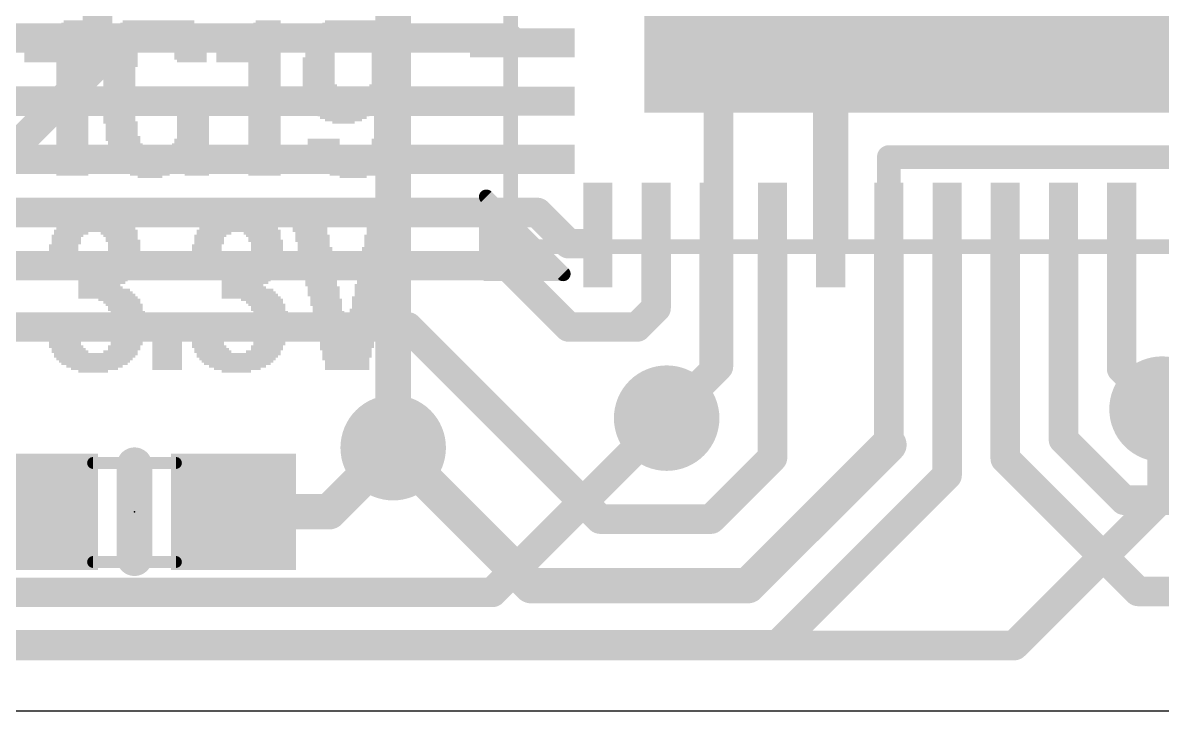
# Model space of a CAD drawing. Extents: x -59 to 59, y -28 to 22.
# Drawn here: x 27.79 to 37.58, y -3.49 to 2.42 of the extents above; entities that cross this region are included whole.
import ezdxf

# ---------------------------------------------------------------- set-up
doc = ezdxf.new("R2010")
doc.units = 0
for name, color, linetype in [('1', 12, 'CONTINUOUS'), ('16', 5, 'CONTINUOUS'), ('18', 110, 'CONTINUOUS'), ('20', 4, 'CONTINUOUS'), ('200', 132, 'CONTINUOUS'), ('21', 40, 'CONTINUOUS'), ('23', 53, 'CONTINUOUS'), ('51', 253, 'CONTINUOUS')]:
    doc.layers.add(name, color=color, linetype=linetype)

# ---------------------------------------------------------------- blocks, each defined once
blk = doc.blocks.new('RECT')
blk.add_solid([(-0.5, -0.5), (0.5, -0.5), (-0.5, 0.5), (0.5, 0.5)])
blk = doc.blocks.new('ROUNDV')
at = {"const_width": 0.5}
blk.add_lwpolyline([(0, -0.25, 1), (0, 0.25, 1), (0, -0.25)], format="xyb", dxfattribs=at)

msp = doc.modelspace()

# ---------------------------------------------------------------- linework, layer by layer
at = {"layer": '1'}
for points, const_width in [([(34.7305, 0.5255), (34.7305, 3.2505)], 0.3048), ([(19.6128, 2.2933), (31.9627, 2.2933)], 0.254), ([(31.9627, 2.2933), (32.0055, 2.2505)], 0.254), ([(32.0055, 1.7505), (21.61, 1.7505)], 0.254), ([(32.0055, 1.2505), (21.7566, 1.2505)], 0.254), ([(35.2305, 0.5255), (35.2305, 1.27)], 0.2032), ([(35.2305, 1.27), (38.084, 1.27)], 0.2032), ([(32.2107, 0.7933), (21.946, 0.7933)], 0.254), ([(32.4785, 0.5255), (32.2107, 0.7933)], 0.254), ([(32.7305, 0.5255), (32.4785, 0.5255)], 0.254), ([(33.2305, 0.5255), (33.2305, -0.0275)], 0.254), ([(33.7305, 0.5255), (33.7305, -0.5649)], 0.254), ([(34.2305, 0.5255), (34.2305, -1.3135)], 0.254), ([(35.2305, 0.5255), (35.2305, -1.2025)], 0.254), ([(35.7305, 0.5255), (35.7305, -1.4645)], 0.254), ([(36.2305, 0.5255), (36.2305, -1.3215)], 0.254), ([(36.7305, 0.5255), (36.7305, -1.1573)], 0.254), ([(37.2305, 0.5255), (37.2305, -0.5494)], 0.254), ([(31.9529, 0.3361), (22.1353, 0.3361)], 0.254), ([(32.4795, -0.1905), (31.9529, 0.3361)], 0.254), ([(33.2305, -0.0275), (33.0675, -0.1905)], 0.254), ([(31.099, -0.1905), (22.59, -0.1905)], 0.254), ([(32.75, -1.8415), (31.099, -0.1905)], 0.254), ([(33.0675, -0.1905), (32.4795, -0.1905)], 0.254), ([(33.7305, -0.5649), (33.3215, -0.9739)], 0.254), ([(37.2305, -0.5494), (37.5774, -0.8963)], 0.254), ([(30.4219, -1.778), (30.972, -1.2279)], 0.3048), ([(30.972, -1.2279), (32.1571, -2.413)], 0.3048), ([(35.2305, -1.2025), (34.02, -2.413)], 0.3048), ([(36.7305, -1.1573), (37.2529, -1.6797)], 0.254), ([(34.2305, -1.3135), (33.7025, -1.8415)], 0.254), ([(36.2305, -1.3215), (37.3721, -2.4631)], 0.254), ([(35.7305, -1.4645), (34.274, -2.921)], 0.254), ([(37.2529, -1.6797), (39.0409, -1.6797)], 0.254), ([(29.5995, -1.778), (30.4219, -1.778)], 0.3048), ([(33.7025, -1.8415), (32.75, -1.8415)], 0.254), ([(32.1571, -2.413), (34.02, -2.413)], 0.3048), ([(37.3721, -2.4631), (38.465, -2.4631)], 0.254), ([(34.274, -2.921), (24.114, -2.921)], 0.254)]:
    msp.add_lwpolyline(points, dxfattribs=dict(at, const_width=const_width))
for points, const_width in [([(32.0076, 2.3382, 1), (31.9178, 2.2484)], 0.127), ([(31.9606, 2.2056, 1), (32.0504, 2.2954)], 0.127), ([(31.9627, 2.2298, 1), (31.9627, 2.3568)], 0.127), ([(32.0055, 1.687, 1), (32.0055, 1.814)], 0.127), ([(32.0055, 1.187, 1), (32.0055, 1.314)], 0.127), ([(35.2813, 1.27, 1), (35.1797, 1.27)], 0.1016), ([(35.2305, 1.3208, 1), (35.2305, 1.2192)], 0.1016), ([(32.2556, 0.8382, 1), (32.1658, 0.7484)], 0.127), ([(32.2107, 0.7298, 1), (32.2107, 0.8568)], 0.127), ([(32.4785, 0.589, 1), (32.4785, 0.462)], 0.127), ([(32.4336, 0.4806, 1), (32.5234, 0.5704)], 0.127), ([(32.7305, 0.462, 1), (32.7305, 0.589)], 0.127), ([(33.294, 0.5255, 1), (33.167, 0.5255)], 0.127), ([(33.794, 0.5255, 1), (33.667, 0.5255)], 0.127), ([(34.294, 0.5255, 1), (34.167, 0.5255)], 0.127), ([(34.6543, 0.5255, 1), (34.8067, 0.5255)], 0.1524), ([(35.294, 0.5255, 1), (35.167, 0.5255)], 0.127), ([(35.794, 0.5255, 1), (35.667, 0.5255)], 0.127), ([(36.294, 0.5255, 1), (36.167, 0.5255)], 0.127), ([(36.794, 0.5255, 1), (36.667, 0.5255)], 0.127), ([(37.294, 0.5255, 1), (37.167, 0.5255)], 0.127), ([(35.1797, 0.5255, 1), (35.2813, 0.5255)], 0.1016), ([(31.9978, 0.381, 1), (31.908, 0.2912)], 0.127), ([(31.9529, 0.2726, 1), (31.9529, 0.3996)], 0.127), ([(33.2754, -0.0724, 1), (33.1856, 0.0174)], 0.127), ([(33.167, -0.0275, 1), (33.294, -0.0275)], 0.127), ([(31.1439, -0.1456, 1), (31.0541, -0.2354)], 0.127), ([(31.099, -0.254, 1), (31.099, -0.127)], 0.127), ([(32.4795, -0.127, 1), (32.4795, -0.254)], 0.127), ([(32.4346, -0.2354, 1), (32.5244, -0.1456)], 0.127), ([(33.0226, -0.1456, 1), (33.1124, -0.2354)], 0.127), ([(33.0675, -0.254, 1), (33.0675, -0.127)], 0.127), ([(33.7754, -0.6098, 1), (33.6856, -0.52)], 0.127), ([(37.2754, -0.5045, 1), (37.1856, -0.5943)], 0.127), ([(37.167, -0.5494, 1), (37.294, -0.5494)], 0.127), ([(33.667, -0.5649, 1), (33.794, -0.5649)], 0.127), ([(33.2766, -0.929, 1), (33.3664, -1.0188)], 0.127), ([(37.5325, -0.9412, 1), (37.6223, -0.8514)], 0.127), ([(31.0259, -1.174, 1), (30.9181, -1.2818)], 0.1524), ([(31.0259, -1.2818, 1), (30.9181, -1.174)], 0.1524), ([(35.2844, -1.2564, 1), (35.1766, -1.1486)], 0.1524), ([(36.7754, -1.1124, 1), (36.6856, -1.2022)], 0.127), ([(35.167, -1.2025, 1), (35.294, -1.2025)], 0.127), ([(36.667, -1.1573, 1), (36.794, -1.1573)], 0.127), ([(34.167, -1.3135, 1), (34.294, -1.3135)], 0.127), ([(34.2754, -1.3584, 1), (34.1856, -1.2686)], 0.127), ([(36.2754, -1.2766, 1), (36.1856, -1.3664)], 0.127), ([(36.167, -1.3215, 1), (36.294, -1.3215)], 0.127), ([(35.7754, -1.5094, 1), (35.6856, -1.4196)], 0.127), ([(35.667, -1.4645, 1), (35.794, -1.4645)], 0.127), ([(37.2529, -1.6162, 1), (37.2529, -1.7432)], 0.127), ([(29.5995, -1.7018, 1), (29.5995, -1.8542)], 0.1524), ([(30.368, -1.7241, 1), (30.4758, -1.8319)], 0.1524), ([(30.4219, -1.8542, 1), (30.4219, -1.7018)], 0.1524), ([(37.208, -1.7246, 1), (37.2978, -1.6348)], 0.127), ([(32.75, -1.778, 1), (32.75, -1.905)], 0.127), ([(32.7051, -1.8864, 1), (32.7949, -1.7966)], 0.127), ([(33.6576, -1.7966, 1), (33.7474, -1.8864)], 0.127), ([(33.7025, -1.905, 1), (33.7025, -1.778)], 0.127), ([(32.1571, -2.3368, 1), (32.1571, -2.4892)], 0.1524), ([(32.1032, -2.4669, 1), (32.211, -2.3591)], 0.1524), ([(33.9661, -2.3591, 1), (34.0739, -2.4669)], 0.1524), ([(34.02, -2.4892, 1), (34.02, -2.3368)], 0.1524), ([(37.3721, -2.3996, 1), (37.3721, -2.5266)], 0.127), ([(37.3272, -2.508, 1), (37.417, -2.4182)], 0.127), ([(34.2291, -2.8761, 1), (34.3189, -2.9659)], 0.127), ([(34.274, -2.9845, 1), (34.274, -2.8575)], 0.127)]:
    msp.add_lwpolyline(points, format="xyb", dxfattribs=dict(at, const_width=const_width))
at = {"layer": '16'}
for points, const_width in [([(28.432, 9.7674), (28.432, 2.0654)], 0.254), ([(30.972, 3.5339), (30.972, -1.2279)], 0.3048), ([(33.766, -0.5294), (33.766, 3.3655)], 0.254), ([(28.432, 2.0654), (25.3506, -1.016)], 0.254), ([(33.3215, -0.9739), (33.766, -0.5294)], 0.254), ([(37.5774, -0.8963), (37.5774, -1.6583)], 0.254), ([(33.3215, -0.9739), (31.8243, -2.4711)], 0.254), ([(37.5774, -1.6583), (36.3074, -2.9283)], 0.254), ([(31.8243, -2.4711), (23.2312, -2.4711)], 0.254), ([(36.3074, -2.9283), (23.0418, -2.9283)], 0.254)]:
    msp.add_lwpolyline(points, dxfattribs=dict(at, const_width=const_width))
for points, const_width in [([(28.4769, 2.0205, 1), (28.3871, 2.1103)], 0.127), ([(28.3685, 2.0654, 1), (28.4955, 2.0654)], 0.127), ([(33.7025, -0.5294, 1), (33.8295, -0.5294)], 0.127), ([(33.8109, -0.5743, 1), (33.7211, -0.4845)], 0.127), ([(37.6409, -0.8963, 1), (37.5139, -0.8963)], 0.127), ([(33.2766, -0.929, 1), (33.3664, -1.0188)], 0.127), ([(33.3664, -1.0188, 1), (33.2766, -0.929)], 0.127), ([(30.8958, -1.2279, 1), (31.0482, -1.2279)], 0.1524), ([(37.6223, -1.7032, 1), (37.5325, -1.6134)], 0.127), ([(37.5139, -1.6583, 1), (37.6409, -1.6583)], 0.127), ([(31.8243, -2.5346, 1), (31.8243, -2.4076)], 0.127), ([(31.7794, -2.4262, 1), (31.8692, -2.516)], 0.127), ([(36.2625, -2.8834, 1), (36.3523, -2.9732)], 0.127), ([(36.3074, -2.9918, 1), (36.3074, -2.8648)], 0.127)]:
    msp.add_lwpolyline(points, format="xyb", dxfattribs=dict(at, const_width=const_width))
at = {"layer": '20'}
msp.add_line((39.862, -3.4925), (24.4315, -3.4925), dxfattribs=at)
at = {"layer": '21'}
for points, const_width in [([(31.7946, 0.9496, 1), (31.7496, 0.9046)], 0.0635), ([(31.8039, 0.9271, 1), (31.7404, 0.9271)], 0.0635), ([(31.7721, 0.9207, 1), (31.7721, 0.8573)], 0.0635), ([(31.8102, 0.8573, 1), (31.8102, 0.9207)], 0.0635), ([(31.7721, 0.7937, 1), (31.7721, 0.7303)], 0.0635), ([(31.9372, 0.7303, 1), (31.9372, 0.7937)], 0.0635), ([(31.7721, 0.6667, 1), (31.7721, 0.6033)], 0.0635), ([(32.0642, 0.6033, 1), (32.0642, 0.6667)], 0.0635), ([(31.7721, 0.5397, 1), (31.7721, 0.4763)], 0.0635), ([(32.1912, 0.4763, 1), (32.1912, 0.5397)], 0.0635), ([(31.7721, 0.4128, 1), (31.7721, 0.3493)], 0.0635), ([(32.3182, 0.3493, 1), (32.3182, 0.4128)], 0.0635), ([(31.7721, 0.2984, 1), (31.7721, 0.2349)], 0.0635), ([(31.7404, 0.2667, 1), (31.8039, 0.2667)], 0.0635), ([(32.41, 0.2442, 1), (32.455, 0.2892)], 0.0635), ([(32.4325, 0.2349, 1), (32.4325, 0.2984)], 0.0635), ([(28.8257, -1.378, 1), (28.6733, -1.378)], 0.1524), ([(28.6733, -2.178, 1), (28.8257, -2.178)], 0.1524)]:
    msp.add_lwpolyline(points, format="xyb", dxfattribs=dict(at, const_width=const_width))
for points, const_width in [([(32.4325, 0.2667), (31.7721, 0.9271)], 0.127), ([(31.7721, 0.9271), (31.7721, 0.2667)], 0.127), ([(31.7721, 0.889), (31.8102, 0.889)], 0.127), ([(31.7721, 0.762), (31.9372, 0.762)], 0.127), ([(31.7721, 0.635), (32.0642, 0.635)], 0.127), ([(31.7721, 0.508), (32.1912, 0.508)], 0.127), ([(31.7721, 0.381), (32.3182, 0.381)], 0.127), ([(31.7721, 0.2667), (32.4325, 0.2667)], 0.127), ([(28.7495, -2.178), (28.7495, -1.378)], 0.3048)]:
    msp.add_lwpolyline(points, dxfattribs=dict(at, const_width=const_width))
at = {"layer": '23'}
msp.add_point((28.7495, -1.778), dxfattribs=at)
at = {"layer": '51'}
for points, const_width in [([(31.9805, 0.5005), (31.9805, 7.5005)], 0.127), ([(38.9805, 0.5005), (31.9805, 0.5005)], 0.127), ([(29.1055, -1.359), (28.3935, -1.359)], 0.1016), ([(29.1055, -2.21), (28.3935, -2.21)], 0.1016)]:
    msp.add_lwpolyline(points, dxfattribs=dict(at, const_width=const_width))
for points, const_width in [([(31.9805, 0.5323, 1), (31.9805, 0.4688)], 0.0635), ([(31.9488, 0.5005, 1), (32.0123, 0.5005)], 0.0635), ([(28.3935, -1.3336, 1), (28.3935, -1.3844)], 0.0508), ([(29.1055, -1.3844, 1), (29.1055, -1.3336)], 0.0508), ([(28.3935, -2.1846, 1), (28.3935, -2.2354)], 0.0508), ([(29.1055, -2.2354, 1), (29.1055, -2.1846)], 0.0508)]:
    msp.add_lwpolyline(points, format="xyb", dxfattribs=dict(at, const_width=const_width))

# ---------------------------------------------------------------- block references
at = {"layer": '1'}
for p, xscale, yscale in [((35.4805, 4.0005), 4.7, 4.7), ((32.0055, 2.2505), 0.75, 0.25), ((32.0055, 1.7505), 0.75, 0.25), ((32.0055, 1.2505), 0.75, 0.25)]:
    msp.add_blockref('RECT', p, dxfattribs=dict(at, xscale=xscale, yscale=yscale))
at = {"layer": '1', "xscale": 0.75, "yscale": 0.25, "rotation": 90}
for p in [(32.7305, 0.5255), (33.2305, 0.5255), (33.7305, 0.5255), (34.2305, 0.5255), (34.7305, 0.5255), (35.2305, 0.5255), (35.7305, 0.5255), (36.2305, 0.5255), (36.7305, 0.5255), (37.2305, 0.5255)]:
    msp.add_blockref('RECT', p, dxfattribs=at)
at = {"layer": '1', "xscale": 1.075, "rotation": 180}
for p in [(27.8995, -1.778), (29.5995, -1.778)]:
    msp.add_blockref('RECT', p, dxfattribs=at)
at = {"layer": '18', "xscale": 0.9064, "yscale": 0.9064}
for p in [(37.5774, -0.8963), (37.5774, -0.8963), (33.3215, -0.9739), (33.3215, -0.9739), (30.972, -1.2279), (30.972, -1.2279)]:
    msp.add_blockref('ROUNDV', p, dxfattribs=at)
at = {"layer": '200'}
for p, xscale, yscale in [((28.2156, 2.3495), 0.2769, 0.0213), ((28.227, 2.3707), 0.254, 0.0211), ((28.2372, 2.413), 0.2337, 0.0213), ((28.2372, 2.3918), 0.2337, 0.0211), ((28.2473, 2.4342), 0.2134, 0.0211), ((28.9458, 2.3707), 0.7214, 0.0211), ((28.956, 2.3495), 0.7417, 0.0213), ((28.9458, 2.3918), 0.6756, 0.0211), ((28.9458, 2.413), 0.635, 0.0213), ((28.956, 2.4342), 0.6147, 0.0211), ((29.8666, 2.3495), 0.2769, 0.0213), ((29.878, 2.3707), 0.254, 0.0211), ((29.8882, 2.413), 0.2337, 0.0213), ((29.8882, 2.3918), 0.2337, 0.0211), ((29.8983, 2.4342), 0.2134, 0.0211), ((30.6388, 2.3495), 0.6782, 0.0213), ((30.64, 2.3707), 0.635, 0.0211), ((30.6388, 2.3918), 0.5918, 0.0211), ((30.6388, 2.413), 0.5512, 0.0213), ((30.6286, 2.4342), 0.4851, 0.0211), ((28.0784, 2.2648), 0.5512, 0.0211), ((28.0784, 2.2437), 0.5512, 0.0211), ((28.1521, 2.286), 0.4039, 0.0213), ((28.1838, 2.3072), 0.3404, 0.0211), ((28.2054, 2.3283), 0.2972, 0.0211), ((28.6703, 2.2437), 0.2972, 0.0211), ((28.7033, 2.286), 0.3175, 0.0213), ((28.6918, 2.2648), 0.2946, 0.0211), ((28.9458, 2.3283), 0.762, 0.0211), ((28.7236, 2.3072), 0.3175, 0.0211), ((29.1681, 2.3072), 0.3175, 0.0211), ((29.1884, 2.286), 0.3175, 0.0213), ((29.1998, 2.2648), 0.2946, 0.0211), ((29.21, 2.2437), 0.2743, 0.0211), ((29.7294, 2.2648), 0.5512, 0.0211), ((29.7294, 2.2437), 0.5512, 0.0211), ((29.8031, 2.286), 0.4039, 0.0213), ((29.8348, 2.3072), 0.3404, 0.0211), ((29.8564, 2.3283), 0.2972, 0.0211), ((30.3848, 2.2648), 0.2972, 0.0211), ((30.3746, 2.2437), 0.2769, 0.0211), ((30.6286, 2.3072), 0.7391, 0.0211), ((30.4063, 2.286), 0.2946, 0.0213), ((30.6286, 2.3283), 0.6985, 0.0211), ((30.8508, 2.286), 0.3404, 0.0213), ((30.8724, 2.2648), 0.2972, 0.0211), ((30.8928, 2.2437), 0.2972, 0.0211), ((28.0784, 2.2225), 0.5512, 0.0213), ((28.0784, 2.2013), 0.5512, 0.0211), ((28.0784, 2.1802), 0.5512, 0.0211), ((28.0784, 2.159), 0.5512, 0.0213), ((28.6385, 2.159), 0.2743, 0.0213), ((28.6601, 2.2225), 0.2769, 0.0213), ((28.6601, 2.2013), 0.2769, 0.0211), ((28.6601, 2.1802), 0.2769, 0.0211), ((29.2214, 2.2225), 0.2972, 0.0213), ((29.2316, 2.2013), 0.2769, 0.0211), ((29.2316, 2.1802), 0.2769, 0.0211), ((29.2316, 2.159), 0.2769, 0.0213), ((29.7294, 2.2225), 0.5512, 0.0213), ((29.7294, 2.2013), 0.5512, 0.0211), ((29.7294, 2.1802), 0.5512, 0.0211), ((29.7294, 2.159), 0.5512, 0.0213), ((30.3428, 2.159), 0.254, 0.0213), ((30.353, 2.2013), 0.2743, 0.0211), ((30.353, 2.1802), 0.2743, 0.0211), ((30.3632, 2.2225), 0.254, 0.0213), ((30.9143, 2.1802), 0.2946, 0.0211), ((30.9042, 2.2225), 0.2743, 0.0213), ((30.9042, 2.2013), 0.2743, 0.0211), ((30.9245, 2.159), 0.2743, 0.0213), ((28.0784, 2.1378), 0.5512, 0.0211), ((28.0784, 2.1167), 0.5512, 0.0211), ((28.0784, 2.0955), 0.5512, 0.0213), ((28.2156, 2.0743), 0.2769, 0.0211), ((28.2156, 2.0532), 0.2769, 0.0211), ((28.6385, 2.1378), 0.2743, 0.0211), ((28.6385, 2.1167), 0.2743, 0.0211), ((28.6385, 2.0955), 0.2743, 0.0213), ((28.6385, 2.0743), 0.2743, 0.0211), ((28.6385, 2.0532), 0.2743, 0.0211), ((29.2316, 2.1378), 0.2769, 0.0211), ((29.2316, 2.1167), 0.2769, 0.0211), ((29.243, 2.0955), 0.254, 0.0213), ((29.7294, 2.1378), 0.5512, 0.0211), ((29.7294, 2.1167), 0.5512, 0.0211), ((29.7294, 2.0955), 0.5512, 0.0213), ((29.8666, 2.0743), 0.2769, 0.0211), ((29.8666, 2.0532), 0.2769, 0.0211), ((30.3327, 2.1167), 0.2743, 0.0211), ((30.3327, 2.0955), 0.2743, 0.0213), ((30.3327, 2.0743), 0.2743, 0.0211), ((30.3327, 2.0532), 0.2743, 0.0211), ((30.3428, 2.1378), 0.254, 0.0211), ((30.9245, 2.1378), 0.2743, 0.0211), ((30.9245, 2.1167), 0.2743, 0.0211), ((30.9245, 2.0955), 0.2743, 0.0213), ((30.9245, 2.0743), 0.2743, 0.0211), ((30.9359, 2.0532), 0.2972, 0.0211), ((28.2156, 2.032), 0.2769, 0.0213), ((28.2156, 2.0108), 0.2769, 0.0211), ((28.2156, 1.9897), 0.2769, 0.0211), ((28.2156, 1.9685), 0.2769, 0.0213), ((28.2156, 1.9473), 0.2769, 0.0211), ((28.6182, 2.032), 0.2743, 0.0213), ((28.6182, 2.0108), 0.2743, 0.0211), ((28.6182, 1.9897), 0.2743, 0.0211), ((28.6182, 1.9685), 0.2743, 0.0213), ((28.6182, 1.9473), 0.2743, 0.0211), ((29.8666, 2.032), 0.2769, 0.0213), ((29.8666, 2.0108), 0.2769, 0.0211), ((29.8666, 1.9897), 0.2769, 0.0211), ((29.8666, 1.9685), 0.2769, 0.0213), ((29.8666, 1.9473), 0.2769, 0.0211), ((30.3327, 2.032), 0.2743, 0.0213), ((30.3327, 2.0108), 0.2743, 0.0211), ((30.3327, 1.9897), 0.2743, 0.0211), ((30.3327, 1.9685), 0.2743, 0.0213), ((30.3327, 1.9473), 0.2743, 0.0211), ((30.9359, 2.032), 0.2972, 0.0213), ((30.9359, 2.0108), 0.2972, 0.0211), ((30.9359, 1.9897), 0.2972, 0.0211), ((30.9359, 1.9685), 0.2972, 0.0213), ((30.9359, 1.9473), 0.2972, 0.0211), ((28.2156, 1.9262), 0.2769, 0.0211), ((28.2156, 1.905), 0.2769, 0.0213), ((28.2156, 1.8838), 0.2769, 0.0211), ((28.2156, 1.8627), 0.2769, 0.0211), ((28.6182, 1.9262), 0.2743, 0.0211), ((28.6182, 1.905), 0.2743, 0.0213), ((28.6182, 1.8838), 0.2743, 0.0211), ((28.6182, 1.8627), 0.2743, 0.0211), ((29.1579, 1.8627), 0.4648, 0.0211), ((29.8666, 1.9262), 0.2769, 0.0211), ((29.8666, 1.905), 0.2769, 0.0213), ((29.8666, 1.8838), 0.2769, 0.0211), ((29.8666, 1.8627), 0.2769, 0.0211), ((30.3428, 1.8838), 0.2946, 0.0211), ((30.3428, 1.8627), 0.2946, 0.0211), ((30.3327, 1.9262), 0.2743, 0.0211), ((30.3327, 1.905), 0.2743, 0.0213), ((30.9258, 1.8838), 0.3175, 0.0211), ((30.9258, 1.8627), 0.3175, 0.0211), ((30.9359, 1.9262), 0.2972, 0.0211), ((30.9359, 1.905), 0.2972, 0.0213), ((28.2156, 1.8415), 0.2769, 0.0213), ((28.2156, 1.8203), 0.2769, 0.0211), ((28.2156, 1.7992), 0.2769, 0.0211), ((28.2156, 1.778), 0.2769, 0.0213), ((28.2156, 1.7568), 0.2769, 0.0211), ((28.6182, 1.8415), 0.2743, 0.0213), ((28.6182, 1.8203), 0.2743, 0.0211), ((28.6182, 1.7992), 0.2743, 0.0211), ((28.6182, 1.778), 0.2743, 0.0213), ((28.6182, 1.7568), 0.2743, 0.0211), ((29.1579, 1.8415), 0.4648, 0.0213), ((29.1579, 1.8203), 0.4648, 0.0211), ((29.1579, 1.7992), 0.4648, 0.0211), ((29.1579, 1.778), 0.4648, 0.0213), ((29.1579, 1.7568), 0.4648, 0.0211), ((29.8666, 1.8415), 0.2769, 0.0213), ((29.8666, 1.8203), 0.2769, 0.0211), ((29.8666, 1.7992), 0.2769, 0.0211), ((29.8666, 1.778), 0.2769, 0.0213), ((29.8666, 1.7568), 0.2769, 0.0211), ((30.3644, 1.8203), 0.2972, 0.0211), ((30.3746, 1.7992), 0.3175, 0.0211), ((30.353, 1.8415), 0.2743, 0.0213), ((30.3848, 1.778), 0.3378, 0.0213), ((30.6603, 1.7568), 0.8484, 0.0211), ((30.8826, 1.778), 0.4039, 0.0213), ((30.9042, 1.7992), 0.3607, 0.0211), ((30.9143, 1.8203), 0.3404, 0.0211), ((30.9258, 1.8415), 0.3175, 0.0213), ((28.2156, 1.7357), 0.2769, 0.0211), ((28.2156, 1.7145), 0.2769, 0.0213), ((28.2156, 1.6933), 0.2769, 0.0211), ((28.2156, 1.6722), 0.2769, 0.0211), ((28.6182, 1.7357), 0.2743, 0.0211), ((28.6182, 1.7145), 0.2743, 0.0213), ((28.6182, 1.6933), 0.2743, 0.0211), ((28.6182, 1.6722), 0.2743, 0.0211), ((29.1579, 1.7357), 0.4648, 0.0211), ((29.1579, 1.7145), 0.4648, 0.0213), ((29.1579, 1.6933), 0.4648, 0.0211), ((29.1579, 1.6722), 0.4648, 0.0211), ((29.8666, 1.7357), 0.2769, 0.0211), ((29.8666, 1.7145), 0.2769, 0.0213), ((29.8666, 1.6933), 0.2769, 0.0211), ((29.8666, 1.6722), 0.2769, 0.0211), ((30.6603, 1.7357), 0.8484, 0.0211), ((30.6718, 1.7145), 0.8255, 0.0213), ((30.6718, 1.6933), 0.8255, 0.0211), ((30.6819, 1.6722), 0.8052, 0.0211), ((28.2156, 1.651), 0.2769, 0.0213), ((28.2156, 1.6298), 0.2769, 0.0211), ((28.2156, 1.6087), 0.2769, 0.0211), ((28.2156, 1.5875), 0.2769, 0.0213), ((28.2156, 1.5663), 0.2769, 0.0211), ((28.6283, 1.5663), 0.2946, 0.0211), ((28.6182, 1.651), 0.2743, 0.0213), ((28.6182, 1.6298), 0.2743, 0.0211), ((28.6182, 1.6087), 0.2743, 0.0211), ((28.6182, 1.5875), 0.2743, 0.0213), ((29.2532, 1.651), 0.2743, 0.0213), ((29.2532, 1.6298), 0.2743, 0.0211), ((29.2532, 1.6087), 0.2743, 0.0211), ((29.2532, 1.5875), 0.2743, 0.0213), ((29.2532, 1.5663), 0.2743, 0.0211), ((29.8666, 1.651), 0.2769, 0.0213), ((29.8666, 1.6298), 0.2769, 0.0211), ((29.8666, 1.6087), 0.2769, 0.0211), ((29.8666, 1.5875), 0.2769, 0.0213), ((29.8666, 1.5663), 0.2769, 0.0211), ((30.5435, 1.651), 0.4877, 0.0213), ((30.5448, 1.6298), 0.4445, 0.0211), ((30.5435, 1.6087), 0.4013, 0.0211), ((30.5448, 1.5875), 0.3175, 0.0213), ((30.5448, 1.5663), 0.1905, 0.0211), ((30.9461, 1.651), 0.2769, 0.0213), ((30.9461, 1.6298), 0.2769, 0.0211), ((30.9461, 1.6087), 0.2769, 0.0211), ((30.9461, 1.5875), 0.2769, 0.0213), ((30.9461, 1.5663), 0.2769, 0.0211), ((28.2156, 1.5452), 0.2769, 0.0211), ((28.2156, 1.524), 0.2769, 0.0213), ((28.2156, 1.5028), 0.2769, 0.0211), ((28.2156, 1.4817), 0.2769, 0.0211), ((28.2156, 1.4605), 0.2769, 0.0213), ((28.6385, 1.5452), 0.2743, 0.0211), ((28.6385, 1.524), 0.2743, 0.0213), ((28.6385, 1.5028), 0.2743, 0.0211), ((28.6385, 1.4817), 0.2743, 0.0211), ((28.6385, 1.4605), 0.2743, 0.0213), ((29.2532, 1.5452), 0.2743, 0.0211), ((29.2532, 1.524), 0.2743, 0.0213), ((29.2532, 1.5028), 0.2743, 0.0211), ((29.2532, 1.4817), 0.2743, 0.0211), ((29.2532, 1.4605), 0.2743, 0.0213), ((29.8666, 1.5452), 0.2769, 0.0211), ((29.8666, 1.524), 0.2769, 0.0213), ((29.8666, 1.5028), 0.2769, 0.0211), ((29.8666, 1.4817), 0.2769, 0.0211), ((29.8666, 1.4605), 0.2769, 0.0213), ((30.9461, 1.5452), 0.2769, 0.0211), ((30.9347, 1.524), 0.254, 0.0213), ((30.9347, 1.5028), 0.254, 0.0211), ((30.9347, 1.4817), 0.254, 0.0211), ((30.9347, 1.4605), 0.254, 0.0213), ((28.2156, 1.4393), 0.2769, 0.0211), ((28.2156, 1.4182), 0.2769, 0.0211), ((28.2156, 1.397), 0.2769, 0.0213), ((28.2156, 1.3758), 0.2769, 0.0211), ((28.6499, 1.4393), 0.2972, 0.0211), ((28.6499, 1.4182), 0.2972, 0.0211), ((28.6601, 1.397), 0.2769, 0.0213), ((28.6703, 1.3758), 0.2972, 0.0211), ((29.2316, 1.3758), 0.3175, 0.0211), ((29.2417, 1.4182), 0.2972, 0.0211), ((29.2417, 1.397), 0.2972, 0.0213), ((29.2532, 1.4393), 0.2743, 0.0211), ((29.8666, 1.4393), 0.2769, 0.0211), ((29.8666, 1.4182), 0.2769, 0.0211), ((29.8666, 1.397), 0.2769, 0.0213), ((29.8666, 1.3758), 0.2769, 0.0211), ((30.3746, 1.4182), 0.2769, 0.0211), ((30.3746, 1.397), 0.2769, 0.0213), ((30.3746, 1.3758), 0.2769, 0.0211), ((30.9245, 1.4182), 0.2743, 0.0211), ((30.9143, 1.397), 0.254, 0.0213), ((30.9143, 1.3758), 0.254, 0.0211), ((30.9347, 1.4393), 0.254, 0.0211), ((28.2156, 1.3547), 0.2769, 0.0211), ((28.2156, 1.3335), 0.2769, 0.0213), ((28.2156, 1.3123), 0.2769, 0.0211), ((28.2156, 1.2912), 0.2769, 0.0211), ((28.2156, 1.27), 0.2769, 0.0213), ((28.6804, 1.3335), 0.3175, 0.0213), ((28.6703, 1.3547), 0.2972, 0.0211), ((28.7033, 1.3123), 0.3175, 0.0211), ((28.7134, 1.2912), 0.3378, 0.0211), ((28.9776, 1.27), 0.8255, 0.0213), ((29.1897, 1.2912), 0.4013, 0.0211), ((29.21, 1.3123), 0.3607, 0.0211), ((29.2214, 1.3335), 0.3378, 0.0213), ((29.2316, 1.3547), 0.3175, 0.0211), ((29.8666, 1.3547), 0.2769, 0.0211), ((29.8666, 1.3335), 0.2769, 0.0213), ((29.8666, 1.3123), 0.2769, 0.0211), ((29.8666, 1.2912), 0.2769, 0.0211), ((29.8666, 1.27), 0.2769, 0.0213), ((30.386, 1.3547), 0.254, 0.0211), ((30.4063, 1.2912), 0.2946, 0.0211), ((30.3962, 1.3335), 0.2743, 0.0213), ((30.3962, 1.3123), 0.2743, 0.0211), ((30.4279, 1.27), 0.2972, 0.0213), ((30.8508, 1.27), 0.2946, 0.0213), ((30.8724, 1.2912), 0.2972, 0.0211), ((30.8826, 1.3123), 0.2769, 0.0211), ((30.894, 1.3335), 0.254, 0.0213), ((30.9143, 1.3547), 0.254, 0.0211), ((28.2156, 1.2488), 0.2769, 0.0211), ((28.2156, 1.2277), 0.2769, 0.0211), ((28.2156, 1.2065), 0.2769, 0.0213), ((28.2156, 1.1853), 0.2769, 0.0211), ((28.2156, 1.1642), 0.2769, 0.0211), ((28.9776, 1.2488), 0.8255, 0.0211), ((28.9878, 1.2277), 0.8052, 0.0211), ((28.8823, 1.2065), 0.5486, 0.0213), ((28.8722, 1.1853), 0.5283, 0.0211), ((28.8722, 1.1642), 0.4877, 0.0211), ((29.2849, 1.2065), 0.2108, 0.0213), ((29.2849, 1.1853), 0.2108, 0.0211), ((29.2849, 1.1642), 0.2108, 0.0211), ((29.8666, 1.2488), 0.2769, 0.0211), ((29.8666, 1.2277), 0.2769, 0.0211), ((29.8666, 1.2065), 0.2769, 0.0213), ((29.8666, 1.1853), 0.2769, 0.0211), ((29.8666, 1.1642), 0.2769, 0.0211), ((30.6286, 1.2488), 0.6985, 0.0211), ((30.6388, 1.2277), 0.6782, 0.0211), ((30.64, 1.2065), 0.635, 0.0213), ((30.6286, 1.1853), 0.6121, 0.0211), ((30.6388, 1.1642), 0.5512, 0.0211), ((28.2156, 1.143), 0.2769, 0.0213), ((28.2156, 1.1218), 0.2769, 0.0211), ((28.8823, 1.143), 0.4216, 0.0213), ((28.8823, 1.1218), 0.3404, 0.0211), ((28.8823, 1.1007), 0.2134, 0.0211), ((29.2849, 1.143), 0.2108, 0.0213), ((29.2849, 1.1218), 0.2108, 0.0211), ((29.8666, 1.143), 0.2769, 0.0213), ((29.8666, 1.1218), 0.2769, 0.0211), ((30.6286, 1.143), 0.4851, 0.0213), ((30.6286, 1.1218), 0.4039, 0.0211), ((30.6286, 1.1007), 0.2311, 0.0211), ((28.4175, 0.7832), 0.381, 0.0211), ((28.4061, 0.8043), 0.2311, 0.0211), ((29.6443, 0.7832), 0.381, 0.0211), ((29.6342, 0.8043), 0.2337, 0.0211), ((30.2273, 0.8255), 0.3175, 0.0213), ((30.2374, 0.8043), 0.2972, 0.0211), ((30.2374, 0.7832), 0.2972, 0.0211), ((30.9143, 0.8043), 0.2946, 0.0211), ((30.9143, 0.7832), 0.2946, 0.0211), ((30.9245, 0.8255), 0.2743, 0.0213), ((28.4061, 0.6773), 0.6579, 0.0211), ((28.4175, 0.6985), 0.635, 0.0213), ((28.4163, 0.7197), 0.5918, 0.0211), ((28.4163, 0.7408), 0.5512, 0.0211), ((28.4163, 0.762), 0.4648, 0.0213), ((29.6342, 0.6773), 0.6553, 0.0211), ((29.6443, 0.6985), 0.635, 0.0213), ((29.6443, 0.7197), 0.5944, 0.0211), ((29.6443, 0.7408), 0.5486, 0.0211), ((29.6443, 0.762), 0.4674, 0.0213), ((30.2374, 0.762), 0.2972, 0.0213), ((30.2374, 0.7408), 0.2972, 0.0211), ((30.2476, 0.7197), 0.2769, 0.0211), ((30.2578, 0.6985), 0.2972, 0.0213), ((30.2578, 0.6773), 0.2972, 0.0211), ((30.8928, 0.6985), 0.2972, 0.0213), ((30.8928, 0.6773), 0.2972, 0.0211), ((30.9143, 0.762), 0.2946, 0.0213), ((30.9042, 0.7408), 0.2743, 0.0211), ((30.9042, 0.7197), 0.2743, 0.0211), ((28.1737, 0.5927), 0.2743, 0.0211), ((28.2054, 0.6138), 0.2972, 0.0211), ((28.4163, 0.635), 0.7188, 0.0213), ((28.4163, 0.6562), 0.6782, 0.0211), ((28.6169, 0.6138), 0.3175, 0.0211), ((28.6283, 0.5927), 0.2946, 0.0211), ((29.4005, 0.5927), 0.2743, 0.0211), ((29.6443, 0.635), 0.7214, 0.0213), ((29.4322, 0.6138), 0.2972, 0.0211), ((29.6443, 0.6562), 0.6756, 0.0211), ((29.8463, 0.6138), 0.3175, 0.0211), ((29.8564, 0.5927), 0.2972, 0.0211), ((30.2578, 0.6562), 0.2972, 0.0211), ((30.2578, 0.635), 0.2972, 0.0213), ((30.2793, 0.5927), 0.2946, 0.0211), ((30.2692, 0.6138), 0.2743, 0.0211), ((30.8724, 0.5927), 0.2972, 0.0211), ((30.8928, 0.6562), 0.2972, 0.0211), ((30.8826, 0.635), 0.2769, 0.0213), ((30.8826, 0.6138), 0.2769, 0.0211), ((28.1407, 0.508), 0.254, 0.0213), ((28.1407, 0.4868), 0.254, 0.0211), ((28.1635, 0.5715), 0.254, 0.0213), ((28.1635, 0.5503), 0.254, 0.0211), ((28.1635, 0.5292), 0.254, 0.0211), ((28.6499, 0.5503), 0.2972, 0.0211), ((28.6385, 0.5715), 0.2743, 0.0213), ((28.6601, 0.5292), 0.2769, 0.0211), ((28.6601, 0.508), 0.2769, 0.0213), ((28.6601, 0.4868), 0.2769, 0.0211), ((29.37, 0.508), 0.254, 0.0213), ((29.37, 0.4868), 0.254, 0.0211), ((29.3903, 0.5715), 0.254, 0.0213), ((29.3903, 0.5503), 0.254, 0.0211), ((29.3903, 0.5292), 0.254, 0.0211), ((29.8666, 0.5715), 0.2769, 0.0213), ((29.8768, 0.5503), 0.2972, 0.0211), ((29.8882, 0.5292), 0.2743, 0.0211), ((29.8882, 0.508), 0.2743, 0.0213), ((29.8882, 0.4868), 0.2743, 0.0211), ((30.2793, 0.5715), 0.2946, 0.0213), ((30.2793, 0.5503), 0.2946, 0.0211), ((30.3009, 0.4868), 0.2972, 0.0211), ((30.2895, 0.5292), 0.2743, 0.0211), ((30.2895, 0.508), 0.2743, 0.0213), ((30.8508, 0.4868), 0.2946, 0.0211), ((30.8724, 0.5715), 0.2972, 0.0213), ((30.861, 0.5503), 0.2743, 0.0211), ((30.861, 0.5292), 0.2743, 0.0211), ((30.861, 0.508), 0.2743, 0.0213), ((28.1407, 0.4657), 0.254, 0.0211), ((28.1407, 0.4445), 0.254, 0.0213), ((28.1407, 0.4233), 0.254, 0.0211), ((28.1407, 0.4022), 0.254, 0.0211), ((28.6601, 0.4657), 0.2769, 0.0211), ((28.6601, 0.4445), 0.2769, 0.0213), ((28.6601, 0.4233), 0.2769, 0.0211), ((28.6601, 0.4022), 0.2769, 0.0211), ((28.6601, 0.381), 0.2769, 0.0213), ((29.37, 0.4657), 0.254, 0.0211), ((29.37, 0.4445), 0.254, 0.0213), ((29.37, 0.4233), 0.254, 0.0211), ((29.37, 0.4022), 0.254, 0.0211), ((29.8882, 0.4657), 0.2743, 0.0211), ((29.8882, 0.4445), 0.2743, 0.0213), ((29.8882, 0.4233), 0.2743, 0.0211), ((29.8882, 0.4022), 0.2743, 0.0211), ((29.8882, 0.381), 0.2743, 0.0213), ((30.3009, 0.4657), 0.2972, 0.0211), ((30.3111, 0.4445), 0.2769, 0.0213), ((30.3111, 0.4233), 0.2769, 0.0211), ((30.3111, 0.4022), 0.2769, 0.0211), ((30.3213, 0.381), 0.2972, 0.0213), ((30.8293, 0.381), 0.2972, 0.0213), ((30.8407, 0.4657), 0.2743, 0.0211), ((30.8407, 0.4445), 0.2743, 0.0213), ((30.8407, 0.4233), 0.2743, 0.0211), ((30.8407, 0.4022), 0.2743, 0.0211), ((28.6182, 0.2963), 0.2743, 0.0211), ((28.6385, 0.3598), 0.2743, 0.0211), ((28.6385, 0.3387), 0.2743, 0.0211), ((28.6385, 0.3175), 0.2743, 0.0213), ((29.845, 0.2963), 0.2743, 0.0211), ((29.8666, 0.3598), 0.2769, 0.0211), ((29.8666, 0.3387), 0.2769, 0.0211), ((29.8666, 0.3175), 0.2769, 0.0213), ((30.3213, 0.3598), 0.2972, 0.0211), ((30.3327, 0.3387), 0.2743, 0.0211), ((30.3327, 0.3175), 0.2743, 0.0213), ((30.3327, 0.2963), 0.2743, 0.0211), ((30.8191, 0.3598), 0.2769, 0.0211), ((30.8191, 0.3387), 0.2769, 0.0211), ((30.8191, 0.3175), 0.2769, 0.0213), ((30.8191, 0.2963), 0.2769, 0.0211), ((28.4899, 0.2328), 0.4445, 0.0211), ((28.4696, 0.1905), 0.4039, 0.0213), ((28.4798, 0.2117), 0.4242, 0.0211), ((28.5763, 0.254), 0.3175, 0.0213), ((28.6068, 0.2752), 0.2972, 0.0211), ((29.7078, 0.2117), 0.4216, 0.0211), ((29.7193, 0.2328), 0.4445, 0.0211), ((29.6977, 0.1905), 0.4013, 0.0213), ((29.8031, 0.254), 0.3175, 0.0213), ((29.8348, 0.2752), 0.2946, 0.0211), ((30.3327, 0.2752), 0.2743, 0.0211), ((30.353, 0.254), 0.2743, 0.0213), ((30.353, 0.2328), 0.2743, 0.0211), ((30.353, 0.2117), 0.2743, 0.0211), ((30.353, 0.1905), 0.2743, 0.0213), ((30.7975, 0.2752), 0.2743, 0.0211), ((30.7975, 0.254), 0.2743, 0.0213), ((30.7975, 0.2328), 0.2743, 0.0211), ((30.7975, 0.2117), 0.2743, 0.0211), ((30.7975, 0.1905), 0.2743, 0.0213), ((28.448, 0.1693), 0.3607, 0.0211), ((28.4899, 0.127), 0.4445, 0.0213), ((28.5013, 0.1058), 0.4674, 0.0211), ((28.4582, 0.1482), 0.381, 0.0211), ((29.6875, 0.1482), 0.381, 0.0211), ((29.7294, 0.1058), 0.4648, 0.0211), ((29.6761, 0.1693), 0.3581, 0.0211), ((29.7193, 0.127), 0.4445, 0.0213), ((30.353, 0.1693), 0.2743, 0.0211), ((30.3746, 0.1482), 0.2769, 0.0211), ((30.3746, 0.127), 0.2769, 0.0213), ((30.3746, 0.1058), 0.2769, 0.0211), ((30.7772, 0.1693), 0.2743, 0.0211), ((30.7772, 0.1482), 0.2743, 0.0211), ((30.7772, 0.127), 0.2743, 0.0213), ((30.7772, 0.1058), 0.2743, 0.0211), ((28.5115, 0.0847), 0.4877, 0.0211), ((28.5217, 0.0635), 0.508, 0.0213), ((28.6182, 0.0423), 0.3607, 0.0211), ((28.6398, 0.0212), 0.3175, 0.0211), ((28.6601, 0), 0.3175, 0.0213), ((29.7396, 0.0847), 0.4851, 0.0211), ((29.751, 0.0635), 0.508, 0.0213), ((29.845, 0.0423), 0.3607, 0.0211), ((29.8666, 0.0212), 0.3175, 0.0211), ((29.8869, 0), 0.3175, 0.0213), ((30.3746, 0.0847), 0.2769, 0.0211), ((30.386, 0.0635), 0.254, 0.0213), ((30.3962, 0.0423), 0.2743, 0.0211), ((30.3962, 0.0212), 0.2743, 0.0211), ((30.3962, 0), 0.2743, 0.0213), ((30.7556, 0.0635), 0.2769, 0.0213), ((30.7556, 0.0423), 0.2769, 0.0211), ((30.7556, 0.0212), 0.2769, 0.0211), ((30.7442, 0), 0.254, 0.0213), ((30.767, 0.0847), 0.254, 0.0211), ((28.6703, -0.0212), 0.2972, 0.0211), ((28.6703, -0.0423), 0.2972, 0.0211), ((28.6918, -0.0635), 0.2946, 0.0213), ((28.6918, -0.0847), 0.2946, 0.0211), ((28.702, -0.1058), 0.2743, 0.0211), ((29.8983, -0.0212), 0.2946, 0.0211), ((29.8983, -0.0423), 0.2946, 0.0211), ((29.9199, -0.0635), 0.2972, 0.0213), ((29.9199, -0.0847), 0.2972, 0.0211), ((29.9301, -0.1058), 0.2769, 0.0211), ((30.4063, -0.0212), 0.254, 0.0211), ((30.4063, -0.0423), 0.254, 0.0211), ((30.4165, -0.0635), 0.2743, 0.0213), ((30.4165, -0.0847), 0.2743, 0.0211), ((30.4165, -0.1058), 0.2743, 0.0211), ((30.7238, -0.1058), 0.254, 0.0211), ((30.734, -0.0423), 0.2743, 0.0211), ((30.734, -0.0635), 0.2743, 0.0213), ((30.734, -0.0847), 0.2743, 0.0211), ((30.7442, -0.0212), 0.254, 0.0211), ((28.1305, -0.1693), 0.2743, 0.0211), ((28.1305, -0.1905), 0.2743, 0.0213), ((28.702, -0.127), 0.2743, 0.0213), ((28.702, -0.1482), 0.2743, 0.0211), ((28.702, -0.1693), 0.2743, 0.0211), ((28.702, -0.1905), 0.2743, 0.0213), ((29.3586, -0.1693), 0.2769, 0.0211), ((29.3586, -0.1905), 0.2769, 0.0213), ((29.9301, -0.127), 0.2769, 0.0213), ((29.9301, -0.1482), 0.2769, 0.0211), ((29.9301, -0.1693), 0.2769, 0.0211), ((29.9301, -0.1905), 0.2769, 0.0213), ((30.5651, -0.1905), 0.5309, 0.0213), ((30.4267, -0.127), 0.254, 0.0213), ((30.4267, -0.1482), 0.254, 0.0211), ((30.4267, -0.1693), 0.254, 0.0211), ((30.7137, -0.1482), 0.2743, 0.0211), ((30.7137, -0.1693), 0.2743, 0.0211), ((30.7238, -0.127), 0.254, 0.0213), ((28.1305, -0.2117), 0.2743, 0.0211), ((28.1305, -0.2328), 0.2743, 0.0211), ((28.1305, -0.254), 0.2743, 0.0213), ((28.1305, -0.2752), 0.2743, 0.0211), ((28.1521, -0.2963), 0.2769, 0.0211), ((28.6918, -0.2963), 0.254, 0.0211), ((28.702, -0.2117), 0.2743, 0.0211), ((28.702, -0.2328), 0.2743, 0.0211), ((28.702, -0.254), 0.2743, 0.0213), ((28.702, -0.2752), 0.2743, 0.0211), ((29.0297, -0.2752), 0.254, 0.0211), ((29.0297, -0.2963), 0.254, 0.0211), ((29.3586, -0.2117), 0.2769, 0.0211), ((29.3586, -0.2328), 0.2769, 0.0211), ((29.3586, -0.254), 0.2769, 0.0213), ((29.3586, -0.2752), 0.2769, 0.0211), ((29.3802, -0.2963), 0.2743, 0.0211), ((29.9301, -0.2117), 0.2769, 0.0211), ((29.9301, -0.2328), 0.2769, 0.0211), ((29.9301, -0.254), 0.2769, 0.0213), ((29.9301, -0.2752), 0.2769, 0.0211), ((29.9187, -0.2963), 0.254, 0.0211), ((30.5765, -0.2117), 0.508, 0.0211), ((30.5765, -0.2328), 0.508, 0.0211), ((30.5765, -0.254), 0.508, 0.0213), ((30.5651, -0.2752), 0.4851, 0.0211), ((30.5753, -0.2963), 0.4648, 0.0211), ((28.1521, -0.3175), 0.2769, 0.0213), ((28.1521, -0.3387), 0.2769, 0.0211), ((28.1623, -0.3598), 0.2972, 0.0211), ((28.1838, -0.381), 0.2946, 0.0213), ((28.6601, -0.3598), 0.2769, 0.0211), ((28.6601, -0.381), 0.2769, 0.0213), ((28.6817, -0.3175), 0.2743, 0.0213), ((28.6817, -0.3387), 0.2743, 0.0211), ((29.0297, -0.3175), 0.254, 0.0213), ((29.0297, -0.3387), 0.254, 0.0211), ((29.0297, -0.3598), 0.254, 0.0211), ((29.0297, -0.381), 0.254, 0.0213), ((29.3903, -0.3598), 0.2946, 0.0211), ((29.3802, -0.3175), 0.2743, 0.0213), ((29.3802, -0.3387), 0.2743, 0.0211), ((29.4119, -0.381), 0.2972, 0.0213), ((29.8882, -0.3598), 0.2743, 0.0211), ((29.8882, -0.381), 0.2743, 0.0213), ((29.9085, -0.3175), 0.2743, 0.0213), ((29.9085, -0.3387), 0.2743, 0.0211), ((30.5753, -0.3175), 0.4648, 0.0213), ((30.5753, -0.3387), 0.4648, 0.0211), ((30.5753, -0.3598), 0.4648, 0.0211), ((30.5651, -0.381), 0.4445, 0.0213), ((28.1953, -0.4022), 0.3175, 0.0211), ((28.4061, -0.4445), 0.6985, 0.0213), ((28.4163, -0.4233), 0.7188, 0.0211), ((28.4061, -0.4657), 0.6579, 0.0211), ((28.4061, -0.4868), 0.6121, 0.0211), ((28.6283, -0.4022), 0.2946, 0.0211), ((29.0297, -0.4022), 0.254, 0.0211), ((29.0297, -0.4233), 0.254, 0.0211), ((29.0297, -0.4445), 0.254, 0.0213), ((29.0297, -0.4657), 0.254, 0.0211), ((29.0297, -0.4868), 0.254, 0.0211), ((29.4221, -0.4022), 0.3175, 0.0211), ((29.6443, -0.4233), 0.7214, 0.0211), ((29.6329, -0.4445), 0.6985, 0.0213), ((29.6342, -0.4657), 0.6553, 0.0211), ((29.6342, -0.4868), 0.6147, 0.0211), ((29.8564, -0.4022), 0.2972, 0.0211), ((30.5753, -0.4022), 0.4242, 0.0211), ((30.5753, -0.4233), 0.4242, 0.0211), ((30.5753, -0.4445), 0.4242, 0.0213), ((30.5651, -0.4657), 0.4039, 0.0211), ((30.5765, -0.4868), 0.381, 0.0211), ((28.4061, -0.508), 0.5715, 0.0213), ((28.4061, -0.5292), 0.4851, 0.0211), ((28.4061, -0.5503), 0.4039, 0.0211), ((28.3947, -0.5715), 0.254, 0.0213), ((29.0297, -0.508), 0.254, 0.0213), ((29.0297, -0.5292), 0.254, 0.0211), ((29.0297, -0.5503), 0.254, 0.0211), ((29.6329, -0.508), 0.5715, 0.0213), ((29.6342, -0.5292), 0.4877, 0.0211), ((29.6342, -0.5503), 0.4013, 0.0211), ((29.624, -0.5715), 0.254, 0.0213), ((30.5765, -0.508), 0.381, 0.0213), ((30.5765, -0.5292), 0.381, 0.0211), ((30.5765, -0.5503), 0.381, 0.0211)]:
    msp.add_blockref('RECT', p, dxfattribs=dict(at, xscale=xscale, yscale=yscale))
at = {"layer": '51', "xscale": 0.55, "yscale": 0.25}
for p in [(32.2555, 2.2505), (32.2555, 1.7505), (32.2555, 1.2505)]:
    msp.add_blockref('RECT', p, dxfattribs=at)
at = {"layer": '51'}
for p, xscale, yscale, rotation in [((32.7305, 0.7755), 0.55, 0.25, 90), ((33.2305, 0.7755), 0.55, 0.25, 90), ((33.7305, 0.7755), 0.55, 0.25, 90), ((34.2305, 0.7755), 0.55, 0.25, 90), ((34.7305, 0.7755), 0.55, 0.25, 90), ((35.2305, 0.7755), 0.55, 0.25, 90), ((35.7305, 0.7755), 0.55, 0.25, 90), ((36.2305, 0.7755), 0.55, 0.25, 90), ((36.7305, 0.7755), 0.55, 0.25, 90), ((37.2305, 0.7755), 0.55, 0.25, 90), ((28.1693, -1.7831), 0.5001, 0.95, 180), ((29.3377, -1.7831), 0.5001, 0.95, 180)]:
    msp.add_blockref('RECT', p, dxfattribs=dict(at, xscale=xscale, yscale=yscale, rotation=rotation))

doc.saveas('drawing.dxf')
